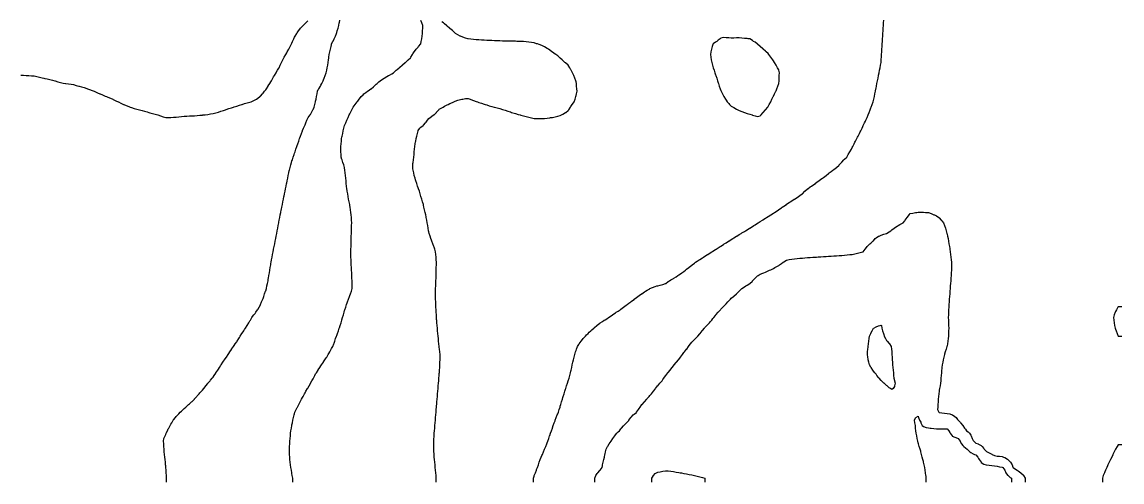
# Model space of a CAD drawing. Header units: inches. Extents: x -13671948.9 to -13671906.2, y 5686257.7 to 5686300.4.
# Drawn here: x -13671923.66 to -13671906.23, y 5686257.73 to 5686265.02 of the extents above; entities that cross this region are included whole.
import ezdxf

# ---------------------------------------------------------------- set-up
doc = ezdxf.new("R2010")
doc.units = ezdxf.units.IN
doc.header["$MEASUREMENT"] = 0

msp = doc.modelspace()

# ---------------------------------------------------------------- linework, layer by layer
for points in [[(-13671921.371, 5686257.725), (-13671921.371, 5686257.746), (-13671921.371, 5686257.788), (-13671921.373, 5686257.829), (-13671921.376, 5686257.871), (-13671921.379, 5686257.913), (-13671921.382, 5686257.954), (-13671921.384, 5686257.983), (-13671921.386, 5686257.996), (-13671921.39, 5686258.038), (-13671921.395, 5686258.08), (-13671921.399, 5686258.121), (-13671921.403, 5686258.163), (-13671921.407, 5686258.205), (-13671921.41, 5686258.246), (-13671921.414, 5686258.288), (-13671921.416, 5686258.33), (-13671921.419, 5686258.371), (-13671921.413, 5686258.413), (-13671921.394, 5686258.455), (-13671921.384, 5686258.477), (-13671921.376, 5686258.497), (-13671921.358, 5686258.538), (-13671921.343, 5686258.566), (-13671921.335, 5686258.58), (-13671921.312, 5686258.622), (-13671921.301, 5686258.641), (-13671921.288, 5686258.663), (-13671921.264, 5686258.705), (-13671921.259, 5686258.711), (-13671921.231, 5686258.747), (-13671921.218, 5686258.762), (-13671921.194, 5686258.788), (-13671921.176, 5686258.808), (-13671921.154, 5686258.83), (-13671921.134, 5686258.849), (-13671921.11, 5686258.872), (-13671921.093, 5686258.888), (-13671921.066, 5686258.913), (-13671921.051, 5686258.927), (-13671921.021, 5686258.955), (-13671921.009, 5686258.966), (-13671920.974, 5686258.997), (-13671920.967, 5686259.002), (-13671920.929, 5686259.039), (-13671920.926, 5686259.042), (-13671920.893, 5686259.08), (-13671920.884, 5686259.09), (-13671920.856, 5686259.122), (-13671920.842, 5686259.137), (-13671920.818, 5686259.164), (-13671920.801, 5686259.183), (-13671920.782, 5686259.205), (-13671920.759, 5686259.233), (-13671920.748, 5686259.247), (-13671920.717, 5686259.286), (-13671920.715, 5686259.289), (-13671920.681, 5686259.33), (-13671920.676, 5686259.337), (-13671920.647, 5686259.372), (-13671920.634, 5686259.387), (-13671920.616, 5686259.414), (-13671920.592, 5686259.45), (-13671920.588, 5686259.456), (-13671920.559, 5686259.497), (-13671920.55, 5686259.511), (-13671920.532, 5686259.539), (-13671920.509, 5686259.575), (-13671920.505, 5686259.581), (-13671920.478, 5686259.622), (-13671920.467, 5686259.639), (-13671920.45, 5686259.664), (-13671920.425, 5686259.701), (-13671920.422, 5686259.706), (-13671920.394, 5686259.747), (-13671920.384, 5686259.763), (-13671920.366, 5686259.789), (-13671920.342, 5686259.826), (-13671920.339, 5686259.831), (-13671920.311, 5686259.872), (-13671920.3, 5686259.888), (-13671920.283, 5686259.914), (-13671920.259, 5686259.949), (-13671920.254, 5686259.956), (-13671920.228, 5686259.998), (-13671920.217, 5686260.017), (-13671920.204, 5686260.039), (-13671920.176, 5686260.081), (-13671920.175, 5686260.082), (-13671920.146, 5686260.123), (-13671920.133, 5686260.141), (-13671920.118, 5686260.164), (-13671920.092, 5686260.204), (-13671920.091, 5686260.206), (-13671920.066, 5686260.248), (-13671920.05, 5686260.277), (-13671920.043, 5686260.289), (-13671920.02, 5686260.331), (-13671920.008, 5686260.346), (-13671919.987, 5686260.373), (-13671919.967, 5686260.398), (-13671919.955, 5686260.415), (-13671919.927, 5686260.456), (-13671919.925, 5686260.459), (-13671919.902, 5686260.498), (-13671919.883, 5686260.535), (-13671919.881, 5686260.54), (-13671919.864, 5686260.581), (-13671919.846, 5686260.623), (-13671919.842, 5686260.635), (-13671919.831, 5686260.665), (-13671919.816, 5686260.706), (-13671919.802, 5686260.748), (-13671919.8, 5686260.754), (-13671919.789, 5686260.79), (-13671919.78, 5686260.832), (-13671919.771, 5686260.873), (-13671919.763, 5686260.915), (-13671919.758, 5686260.943), (-13671919.756, 5686260.957), (-13671919.748, 5686260.998), (-13671919.741, 5686261.04), (-13671919.734, 5686261.082), (-13671919.727, 5686261.123), (-13671919.72, 5686261.165), (-13671919.717, 5686261.186), (-13671919.713, 5686261.207), (-13671919.706, 5686261.248), (-13671919.698, 5686261.29), (-13671919.69, 5686261.332), (-13671919.682, 5686261.374), (-13671919.675, 5686261.411), (-13671919.674, 5686261.415), (-13671919.666, 5686261.457), (-13671919.657, 5686261.499), (-13671919.649, 5686261.54), (-13671919.641, 5686261.582), (-13671919.633, 5686261.623), (-13671919.633, 5686261.624), (-13671919.625, 5686261.665), (-13671919.617, 5686261.707), (-13671919.609, 5686261.749), (-13671919.602, 5686261.791), (-13671919.594, 5686261.832), (-13671919.591, 5686261.845), (-13671919.586, 5686261.874), (-13671919.577, 5686261.916), (-13671919.569, 5686261.957), (-13671919.56, 5686261.999), (-13671919.552, 5686262.041), (-13671919.55, 5686262.052), (-13671919.544, 5686262.082), (-13671919.535, 5686262.124), (-13671919.527, 5686262.166), (-13671919.518, 5686262.208), (-13671919.51, 5686262.249), (-13671919.508, 5686262.257), (-13671919.501, 5686262.291), (-13671919.493, 5686262.333), (-13671919.484, 5686262.374), (-13671919.476, 5686262.416), (-13671919.468, 5686262.458), (-13671919.466, 5686262.464), (-13671919.459, 5686262.499), (-13671919.451, 5686262.541), (-13671919.442, 5686262.583), (-13671919.433, 5686262.624), (-13671919.425, 5686262.662), (-13671919.424, 5686262.666), (-13671919.414, 5686262.708), (-13671919.403, 5686262.75), (-13671919.39, 5686262.791), (-13671919.383, 5686262.814), (-13671919.377, 5686262.833), (-13671919.364, 5686262.875), (-13671919.349, 5686262.916), (-13671919.341, 5686262.939), (-13671919.335, 5686262.958), (-13671919.32, 5686263), (-13671919.305, 5686263.041), (-13671919.3, 5686263.058), (-13671919.291, 5686263.083), (-13671919.277, 5686263.125), (-13671919.262, 5686263.167), (-13671919.258, 5686263.178), (-13671919.247, 5686263.208), (-13671919.233, 5686263.25), (-13671919.218, 5686263.292), (-13671919.216, 5686263.295), (-13671919.2, 5686263.333), (-13671919.179, 5686263.375), (-13671919.174, 5686263.385), (-13671919.162, 5686263.417), (-13671919.149, 5686263.458), (-13671919.133, 5686263.49), (-13671919.126, 5686263.5), (-13671919.095, 5686263.542), (-13671919.091, 5686263.548), (-13671919.072, 5686263.583), (-13671919.053, 5686263.625), (-13671919.049, 5686263.631), (-13671919.033, 5686263.667), (-13671919.02, 5686263.709), (-13671919.01, 5686263.75), (-13671919.008, 5686263.763), (-13671919.001, 5686263.792), (-13671918.994, 5686263.834), (-13671918.986, 5686263.875), (-13671918.979, 5686263.917), (-13671918.966, 5686263.945), (-13671918.957, 5686263.959), (-13671918.933, 5686264), (-13671918.924, 5686264.016), (-13671918.911, 5686264.042), (-13671918.891, 5686264.084), (-13671918.883, 5686264.101), (-13671918.872, 5686264.126), (-13671918.855, 5686264.167), (-13671918.841, 5686264.209), (-13671918.841, 5686264.212), (-13671918.832, 5686264.251), (-13671918.824, 5686264.292), (-13671918.815, 5686264.334), (-13671918.807, 5686264.376), (-13671918.802, 5686264.417), (-13671918.799, 5686264.441), (-13671918.797, 5686264.459), (-13671918.792, 5686264.501), (-13671918.784, 5686264.543), (-13671918.774, 5686264.584), (-13671918.764, 5686264.626), (-13671918.758, 5686264.656), (-13671918.755, 5686264.668), (-13671918.733, 5686264.709), (-13671918.716, 5686264.746), (-13671918.713, 5686264.751), (-13671918.694, 5686264.793), (-13671918.679, 5686264.834), (-13671918.674, 5686264.848), (-13671918.665, 5686264.876), (-13671918.653, 5686264.918), (-13671918.643, 5686264.959), (-13671918.634, 5686265.001), (-13671918.632, 5686265.007), (-13671918.626, 5686265.043)], [(-13671920.801, 5686263.541), (-13671920.794, 5686263.542), (-13671920.759, 5686263.546), (-13671920.717, 5686263.552), (-13671920.676, 5686263.559), (-13671920.634, 5686263.565), (-13671920.592, 5686263.576), (-13671920.567, 5686263.583), (-13671920.55, 5686263.588), (-13671920.509, 5686263.6), (-13671920.467, 5686263.613), (-13671920.435, 5686263.625), (-13671920.425, 5686263.628), (-13671920.384, 5686263.643), (-13671920.342, 5686263.657), (-13671920.312, 5686263.667), (-13671920.3, 5686263.671), (-13671920.259, 5686263.684), (-13671920.217, 5686263.697), (-13671920.178, 5686263.709), (-13671920.175, 5686263.709), (-13671920.133, 5686263.722), (-13671920.092, 5686263.733), (-13671920.05, 5686263.744), (-13671920.032, 5686263.75), (-13671920.008, 5686263.761), (-13671919.967, 5686263.781), (-13671919.944, 5686263.792), (-13671919.925, 5686263.807), (-13671919.891, 5686263.834), (-13671919.883, 5686263.84), (-13671919.852, 5686263.875), (-13671919.842, 5686263.887), (-13671919.816, 5686263.917), (-13671919.8, 5686263.941), (-13671919.788, 5686263.959), (-13671919.759, 5686264), (-13671919.758, 5686264.002), (-13671919.733, 5686264.042), (-13671919.717, 5686264.07), (-13671919.709, 5686264.084), (-13671919.686, 5686264.126), (-13671919.675, 5686264.145), (-13671919.662, 5686264.167), (-13671919.635, 5686264.209), (-13671919.633, 5686264.213), (-13671919.611, 5686264.251), (-13671919.591, 5686264.285), (-13671919.588, 5686264.292), (-13671919.569, 5686264.334), (-13671919.55, 5686264.376), (-13671919.55, 5686264.376), (-13671919.53, 5686264.417), (-13671919.508, 5686264.459), (-13671919.508, 5686264.459), (-13671919.482, 5686264.501), (-13671919.466, 5686264.527), (-13671919.457, 5686264.543), (-13671919.433, 5686264.584), (-13671919.425, 5686264.597), (-13671919.41, 5686264.626), (-13671919.388, 5686264.668), (-13671919.383, 5686264.683), (-13671919.373, 5686264.709), (-13671919.355, 5686264.751), (-13671919.341, 5686264.778), (-13671919.333, 5686264.793), (-13671919.307, 5686264.834), (-13671919.3, 5686264.845), (-13671919.279, 5686264.876), (-13671919.258, 5686264.904), (-13671919.247, 5686264.918), (-13671919.216, 5686264.951), (-13671919.207, 5686264.959), (-13671919.174, 5686264.992), (-13671919.165, 5686265.001), (-13671919.133, 5686265.032)], [(-13671919.372, 5686257.725), (-13671919.372, 5686257.746), (-13671919.372, 5686257.788), (-13671919.378, 5686257.829), (-13671919.383, 5686257.86), (-13671919.385, 5686257.871), (-13671919.392, 5686257.913), (-13671919.399, 5686257.954), (-13671919.404, 5686257.996), (-13671919.41, 5686258.038), (-13671919.415, 5686258.08), (-13671919.418, 5686258.121), (-13671919.42, 5686258.163), (-13671919.422, 5686258.205), (-13671919.424, 5686258.246), (-13671919.421, 5686258.288), (-13671919.418, 5686258.33), (-13671919.415, 5686258.371), (-13671919.412, 5686258.413), (-13671919.408, 5686258.455), (-13671919.404, 5686258.497), (-13671919.4, 5686258.538), (-13671919.393, 5686258.58), (-13671919.385, 5686258.622), (-13671919.383, 5686258.632), (-13671919.377, 5686258.663), (-13671919.368, 5686258.705), (-13671919.357, 5686258.747), (-13671919.346, 5686258.788), (-13671919.341, 5686258.808), (-13671919.336, 5686258.83), (-13671919.318, 5686258.872), (-13671919.3, 5686258.906), (-13671919.296, 5686258.913), (-13671919.274, 5686258.955), (-13671919.258, 5686258.986), (-13671919.252, 5686258.997), (-13671919.23, 5686259.039), (-13671919.216, 5686259.065), (-13671919.208, 5686259.08), (-13671919.185, 5686259.122), (-13671919.174, 5686259.141), (-13671919.162, 5686259.164), (-13671919.137, 5686259.205), (-13671919.133, 5686259.213), (-13671919.113, 5686259.247), (-13671919.091, 5686259.284), (-13671919.089, 5686259.289), (-13671919.066, 5686259.33), (-13671919.049, 5686259.362), (-13671919.044, 5686259.372), (-13671919.021, 5686259.414), (-13671919.008, 5686259.438), (-13671918.996, 5686259.456), (-13671918.97, 5686259.497), (-13671918.966, 5686259.503), (-13671918.941, 5686259.539), (-13671918.924, 5686259.564), (-13671918.913, 5686259.581), (-13671918.886, 5686259.622), (-13671918.883, 5686259.628), (-13671918.86, 5686259.664), (-13671918.841, 5686259.694), (-13671918.833, 5686259.706), (-13671918.807, 5686259.747), (-13671918.799, 5686259.762), (-13671918.785, 5686259.789), (-13671918.762, 5686259.831), (-13671918.758, 5686259.839), (-13671918.738, 5686259.872), (-13671918.72, 5686259.914), (-13671918.716, 5686259.927), (-13671918.706, 5686259.956), (-13671918.691, 5686259.998), (-13671918.677, 5686260.039), (-13671918.674, 5686260.048), (-13671918.663, 5686260.081), (-13671918.648, 5686260.123), (-13671918.635, 5686260.164), (-13671918.632, 5686260.171), (-13671918.621, 5686260.206), (-13671918.606, 5686260.248), (-13671918.593, 5686260.289), (-13671918.591, 5686260.297), (-13671918.58, 5686260.331), (-13671918.568, 5686260.373), (-13671918.557, 5686260.415), (-13671918.549, 5686260.444), (-13671918.545, 5686260.456), (-13671918.532, 5686260.498), (-13671918.517, 5686260.54), (-13671918.507, 5686260.565), (-13671918.501, 5686260.581), (-13671918.486, 5686260.623), (-13671918.471, 5686260.665), (-13671918.466, 5686260.679), (-13671918.456, 5686260.706), (-13671918.441, 5686260.748), (-13671918.428, 5686260.79), (-13671918.429, 5686260.832), (-13671918.429, 5686260.873), (-13671918.43, 5686260.915), (-13671918.432, 5686260.957), (-13671918.434, 5686260.998), (-13671918.437, 5686261.04), (-13671918.439, 5686261.082), (-13671918.441, 5686261.123), (-13671918.444, 5686261.165), (-13671918.446, 5686261.207), (-13671918.447, 5686261.248), (-13671918.448, 5686261.29), (-13671918.448, 5686261.332), (-13671918.448, 5686261.374), (-13671918.448, 5686261.415), (-13671918.447, 5686261.457), (-13671918.446, 5686261.499), (-13671918.445, 5686261.54), (-13671918.444, 5686261.582), (-13671918.443, 5686261.624), (-13671918.441, 5686261.665), (-13671918.44, 5686261.707), (-13671918.439, 5686261.749), (-13671918.438, 5686261.791), (-13671918.437, 5686261.832), (-13671918.439, 5686261.874), (-13671918.442, 5686261.916), (-13671918.444, 5686261.957), (-13671918.449, 5686261.999), (-13671918.455, 5686262.041), (-13671918.462, 5686262.082), (-13671918.466, 5686262.11), (-13671918.468, 5686262.124), (-13671918.476, 5686262.166), (-13671918.485, 5686262.208), (-13671918.492, 5686262.249), (-13671918.499, 5686262.291), (-13671918.506, 5686262.333), (-13671918.507, 5686262.345), (-13671918.512, 5686262.374), (-13671918.517, 5686262.416), (-13671918.522, 5686262.458), (-13671918.526, 5686262.499), (-13671918.53, 5686262.541), (-13671918.535, 5686262.583), (-13671918.54, 5686262.624), (-13671918.545, 5686262.666), (-13671918.549, 5686262.705), (-13671918.55, 5686262.708), (-13671918.562, 5686262.75), (-13671918.576, 5686262.791), (-13671918.59, 5686262.833), (-13671918.591, 5686262.836), (-13671918.602, 5686262.875), (-13671918.604, 5686262.916), (-13671918.607, 5686262.958), (-13671918.609, 5686263), (-13671918.608, 5686263.041), (-13671918.604, 5686263.083), (-13671918.6, 5686263.125), (-13671918.596, 5686263.167), (-13671918.591, 5686263.191), (-13671918.587, 5686263.208), (-13671918.578, 5686263.25), (-13671918.571, 5686263.292), (-13671918.562, 5686263.333), (-13671918.549, 5686263.375), (-13671918.549, 5686263.376), (-13671918.531, 5686263.417), (-13671918.513, 5686263.458), (-13671918.507, 5686263.472), (-13671918.495, 5686263.5), (-13671918.475, 5686263.542), (-13671918.466, 5686263.562), (-13671918.456, 5686263.583), (-13671918.436, 5686263.625), (-13671918.424, 5686263.647), (-13671918.411, 5686263.667), (-13671918.383, 5686263.709), (-13671918.382, 5686263.71), (-13671918.35, 5686263.75), (-13671918.341, 5686263.763), (-13671918.318, 5686263.792), (-13671918.299, 5686263.817), (-13671918.284, 5686263.834), (-13671918.257, 5686263.863), (-13671918.243, 5686263.875), (-13671918.215, 5686263.897), (-13671918.184, 5686263.917), (-13671918.174, 5686263.925), (-13671918.132, 5686263.957), (-13671918.129, 5686263.959), (-13671918.09, 5686263.987), (-13671918.078, 5686264), (-13671918.049, 5686264.03), (-13671918.035, 5686264.042), (-13671918.007, 5686264.067), (-13671917.985, 5686264.084), (-13671917.965, 5686264.099), (-13671917.924, 5686264.126), (-13671917.924, 5686264.126), (-13671917.882, 5686264.151), (-13671917.852, 5686264.167), (-13671917.84, 5686264.173), (-13671917.798, 5686264.194), (-13671917.775, 5686264.209), (-13671917.757, 5686264.226), (-13671917.73, 5686264.251), (-13671917.715, 5686264.265), (-13671917.685, 5686264.292), (-13671917.673, 5686264.302), (-13671917.635, 5686264.334), (-13671917.632, 5686264.337), (-13671917.59, 5686264.372), (-13671917.585, 5686264.376), (-13671917.548, 5686264.412), (-13671917.543, 5686264.417), (-13671917.507, 5686264.449), (-13671917.5, 5686264.459), (-13671917.471, 5686264.501), (-13671917.465, 5686264.51), (-13671917.444, 5686264.543), (-13671917.423, 5686264.572), (-13671917.414, 5686264.584), (-13671917.382, 5686264.619), (-13671917.376, 5686264.626), (-13671917.341, 5686264.668), (-13671917.34, 5686264.671), (-13671917.333, 5686264.709), (-13671917.326, 5686264.751), (-13671917.319, 5686264.793), (-13671917.314, 5686264.834), (-13671917.312, 5686264.876), (-13671917.31, 5686264.918), (-13671917.308, 5686264.959), (-13671917.323, 5686265.001), (-13671917.34, 5686265.04)], [(-13671917.097, 5686257.725), (-13671917.097, 5686257.746), (-13671917.097, 5686257.788), (-13671917.1, 5686257.829), (-13671917.104, 5686257.871), (-13671917.108, 5686257.913), (-13671917.112, 5686257.954), (-13671917.116, 5686257.996), (-13671917.12, 5686258.038), (-13671917.125, 5686258.08), (-13671917.128, 5686258.121), (-13671917.13, 5686258.163), (-13671917.131, 5686258.178), (-13671917.133, 5686258.205), (-13671917.136, 5686258.246), (-13671917.135, 5686258.288), (-13671917.135, 5686258.33), (-13671917.135, 5686258.371), (-13671917.133, 5686258.413), (-13671917.131, 5686258.436), (-13671917.13, 5686258.455), (-13671917.127, 5686258.497), (-13671917.124, 5686258.538), (-13671917.12, 5686258.58), (-13671917.117, 5686258.622), (-13671917.113, 5686258.663), (-13671917.109, 5686258.705), (-13671917.106, 5686258.747), (-13671917.103, 5686258.788), (-13671917.099, 5686258.83), (-13671917.096, 5686258.872), (-13671917.092, 5686258.913), (-13671917.09, 5686258.945), (-13671917.089, 5686258.955), (-13671917.085, 5686258.997), (-13671917.082, 5686259.039), (-13671917.078, 5686259.08), (-13671917.075, 5686259.122), (-13671917.071, 5686259.164), (-13671917.068, 5686259.205), (-13671917.065, 5686259.247), (-13671917.061, 5686259.289), (-13671917.058, 5686259.33), (-13671917.054, 5686259.372), (-13671917.051, 5686259.414), (-13671917.048, 5686259.448), (-13671917.047, 5686259.456), (-13671917.044, 5686259.497), (-13671917.041, 5686259.539), (-13671917.038, 5686259.581), (-13671917.037, 5686259.622), (-13671917.036, 5686259.664), (-13671917.035, 5686259.706), (-13671917.035, 5686259.747), (-13671917.04, 5686259.789), (-13671917.045, 5686259.831), (-13671917.048, 5686259.86), (-13671917.049, 5686259.872), (-13671917.054, 5686259.914), (-13671917.059, 5686259.956), (-13671917.063, 5686259.998), (-13671917.067, 5686260.039), (-13671917.071, 5686260.081), (-13671917.075, 5686260.123), (-13671917.079, 5686260.164), (-13671917.082, 5686260.206), (-13671917.086, 5686260.248), (-13671917.089, 5686260.289), (-13671917.09, 5686260.298), (-13671917.092, 5686260.331), (-13671917.095, 5686260.373), (-13671917.098, 5686260.415), (-13671917.1, 5686260.456), (-13671917.102, 5686260.498), (-13671917.104, 5686260.54), (-13671917.105, 5686260.581), (-13671917.106, 5686260.623), (-13671917.106, 5686260.665), (-13671917.106, 5686260.706), (-13671917.106, 5686260.748), (-13671917.106, 5686260.79), (-13671917.105, 5686260.832), (-13671917.103, 5686260.873), (-13671917.102, 5686260.915), (-13671917.1, 5686260.957), (-13671917.099, 5686260.998), (-13671917.097, 5686261.04), (-13671917.096, 5686261.082), (-13671917.096, 5686261.123), (-13671917.095, 5686261.165), (-13671917.095, 5686261.207), (-13671917.096, 5686261.248), (-13671917.1, 5686261.29), (-13671917.105, 5686261.332), (-13671917.109, 5686261.374), (-13671917.121, 5686261.415), (-13671917.131, 5686261.448), (-13671917.134, 5686261.457), (-13671917.149, 5686261.499), (-13671917.165, 5686261.54), (-13671917.173, 5686261.56), (-13671917.18, 5686261.582), (-13671917.193, 5686261.624), (-13671917.207, 5686261.665), (-13671917.215, 5686261.692), (-13671917.218, 5686261.707), (-13671917.225, 5686261.749), (-13671917.232, 5686261.791), (-13671917.239, 5686261.832), (-13671917.247, 5686261.874), (-13671917.254, 5686261.916), (-13671917.256, 5686261.926), (-13671917.263, 5686261.957), (-13671917.271, 5686261.999), (-13671917.281, 5686262.041), (-13671917.291, 5686262.082), (-13671917.298, 5686262.112), (-13671917.301, 5686262.124), (-13671917.313, 5686262.166), (-13671917.325, 5686262.208), (-13671917.339, 5686262.249), (-13671917.34, 5686262.251), (-13671917.351, 5686262.291), (-13671917.363, 5686262.333), (-13671917.377, 5686262.374), (-13671917.382, 5686262.386), (-13671917.393, 5686262.416), (-13671917.406, 5686262.458), (-13671917.419, 5686262.499), (-13671917.423, 5686262.513), (-13671917.433, 5686262.541), (-13671917.446, 5686262.583), (-13671917.454, 5686262.624), (-13671917.461, 5686262.666), (-13671917.465, 5686262.689), (-13671917.467, 5686262.708), (-13671917.467, 5686262.75), (-13671917.465, 5686262.772), (-13671917.462, 5686262.791), (-13671917.458, 5686262.833), (-13671917.453, 5686262.875), (-13671917.449, 5686262.916), (-13671917.444, 5686262.958), (-13671917.439, 5686263), (-13671917.434, 5686263.041), (-13671917.428, 5686263.083), (-13671917.423, 5686263.115), (-13671917.422, 5686263.125), (-13671917.415, 5686263.167), (-13671917.406, 5686263.208), (-13671917.395, 5686263.25), (-13671917.383, 5686263.292), (-13671917.382, 5686263.294), (-13671917.358, 5686263.333), (-13671917.34, 5686263.348), (-13671917.305, 5686263.375), (-13671917.298, 5686263.381), (-13671917.265, 5686263.417), (-13671917.256, 5686263.428), (-13671917.236, 5686263.458), (-13671917.215, 5686263.484), (-13671917.195, 5686263.5), (-13671917.173, 5686263.518), (-13671917.138, 5686263.542), (-13671917.131, 5686263.547), (-13671917.091, 5686263.583), (-13671917.09, 5686263.585), (-13671917.054, 5686263.625), (-13671917.048, 5686263.633), (-13671917.006, 5686263.657), (-13671916.988, 5686263.667), (-13671916.965, 5686263.68), (-13671916.923, 5686263.703), (-13671916.91, 5686263.709), (-13671916.881, 5686263.722), (-13671916.839, 5686263.741), (-13671916.819, 5686263.75), (-13671916.798, 5686263.759), (-13671916.756, 5686263.777), (-13671916.714, 5686263.786), (-13671916.689, 5686263.792), (-13671916.673, 5686263.795), (-13671916.631, 5686263.802), (-13671916.589, 5686263.802), (-13671916.558, 5686263.792), (-13671916.548, 5686263.788), (-13671916.506, 5686263.772), (-13671916.464, 5686263.757), (-13671916.445, 5686263.75), (-13671916.422, 5686263.742), (-13671916.381, 5686263.727), (-13671916.339, 5686263.714), (-13671916.322, 5686263.709), (-13671916.297, 5686263.701), (-13671916.256, 5686263.689), (-13671916.214, 5686263.677), (-13671916.178, 5686263.667), (-13671916.172, 5686263.665), (-13671916.131, 5686263.654), (-13671916.089, 5686263.643), (-13671916.047, 5686263.631), (-13671916.024, 5686263.625), (-13671916.006, 5686263.62), (-13671915.964, 5686263.604), (-13671915.922, 5686263.59), (-13671915.902, 5686263.583), (-13671915.88, 5686263.577), (-13671915.839, 5686263.564), (-13671915.797, 5686263.551), (-13671915.765, 5686263.542), (-13671915.755, 5686263.539), (-13671915.714, 5686263.528), (-13671915.672, 5686263.516), (-13671915.63, 5686263.506), (-13671915.607, 5686263.5), (-13671915.589, 5686263.495), (-13671915.547, 5686263.488), (-13671915.505, 5686263.487), (-13671915.463, 5686263.487), (-13671915.422, 5686263.486), (-13671915.38, 5686263.489), (-13671915.338, 5686263.494), (-13671915.297, 5686263.499), (-13671915.288, 5686263.5), (-13671915.255, 5686263.504), (-13671915.213, 5686263.513), (-13671915.172, 5686263.523), (-13671915.13, 5686263.535), (-13671915.113, 5686263.542), (-13671915.088, 5686263.553), (-13671915.047, 5686263.579), (-13671915.041, 5686263.583), (-13671915.005, 5686263.614), (-13671914.993, 5686263.625), (-13671914.969, 5686263.667), (-13671914.963, 5686263.679), (-13671914.941, 5686263.709), (-13671914.921, 5686263.736), (-13671914.912, 5686263.75), (-13671914.893, 5686263.792), (-13671914.884, 5686263.834), (-13671914.88, 5686263.853), (-13671914.875, 5686263.875), (-13671914.864, 5686263.917), (-13671914.867, 5686263.959), (-13671914.871, 5686264), (-13671914.875, 5686264.042), (-13671914.88, 5686264.065), (-13671914.883, 5686264.084), (-13671914.899, 5686264.126), (-13671914.916, 5686264.167), (-13671914.921, 5686264.179), (-13671914.935, 5686264.209), (-13671914.958, 5686264.251), (-13671914.963, 5686264.259), (-13671914.978, 5686264.292), (-13671915.005, 5686264.332), (-13671915.007, 5686264.334), (-13671915.047, 5686264.37), (-13671915.056, 5686264.376), (-13671915.088, 5686264.406), (-13671915.1, 5686264.417), (-13671915.13, 5686264.443), (-13671915.147, 5686264.459), (-13671915.172, 5686264.479), (-13671915.203, 5686264.501), (-13671915.213, 5686264.508), (-13671915.255, 5686264.537), (-13671915.263, 5686264.543), (-13671915.297, 5686264.569), (-13671915.319, 5686264.584), (-13671915.338, 5686264.597), (-13671915.38, 5686264.62), (-13671915.391, 5686264.626), (-13671915.422, 5686264.641), (-13671915.463, 5686264.658), (-13671915.493, 5686264.668), (-13671915.505, 5686264.672), (-13671915.547, 5686264.686), (-13671915.589, 5686264.693), (-13671915.63, 5686264.697), (-13671915.672, 5686264.701), (-13671915.714, 5686264.705), (-13671915.755, 5686264.707), (-13671915.797, 5686264.708), (-13671915.818, 5686264.709), (-13671915.839, 5686264.71), (-13671915.88, 5686264.711), (-13671915.922, 5686264.712), (-13671915.964, 5686264.712), (-13671916.006, 5686264.713), (-13671916.047, 5686264.714), (-13671916.089, 5686264.716), (-13671916.131, 5686264.717), (-13671916.172, 5686264.719), (-13671916.214, 5686264.721), (-13671916.256, 5686264.723), (-13671916.297, 5686264.725), (-13671916.339, 5686264.727), (-13671916.381, 5686264.73), (-13671916.422, 5686264.732), (-13671916.464, 5686264.735), (-13671916.506, 5686264.74), (-13671916.548, 5686264.744), (-13671916.589, 5686264.749), (-13671916.596, 5686264.751), (-13671916.631, 5686264.762), (-13671916.673, 5686264.778), (-13671916.714, 5686264.792), (-13671916.716, 5686264.793), (-13671916.756, 5686264.81), (-13671916.791, 5686264.834), (-13671916.798, 5686264.841), (-13671916.836, 5686264.876), (-13671916.839, 5686264.879), (-13671916.881, 5686264.912), (-13671916.887, 5686264.918), (-13671916.923, 5686264.948), (-13671916.935, 5686264.959), (-13671916.965, 5686264.986), (-13671916.984, 5686265.001), (-13671917.006, 5686265.018)], [(-13671915.555, 5686257.725), (-13671915.555, 5686257.746), (-13671915.555, 5686257.788), (-13671915.547, 5686257.818), (-13671915.543, 5686257.829), (-13671915.526, 5686257.871), (-13671915.51, 5686257.913), (-13671915.505, 5686257.924), (-13671915.494, 5686257.954), (-13671915.478, 5686257.996), (-13671915.463, 5686258.037), (-13671915.463, 5686258.038), (-13671915.447, 5686258.08), (-13671915.431, 5686258.121), (-13671915.422, 5686258.144), (-13671915.414, 5686258.163), (-13671915.397, 5686258.205), (-13671915.38, 5686258.244), (-13671915.379, 5686258.246), (-13671915.362, 5686258.288), (-13671915.345, 5686258.33), (-13671915.338, 5686258.346), (-13671915.328, 5686258.371), (-13671915.313, 5686258.413), (-13671915.299, 5686258.455), (-13671915.297, 5686258.463), (-13671915.285, 5686258.497), (-13671915.271, 5686258.538), (-13671915.256, 5686258.58), (-13671915.255, 5686258.582), (-13671915.241, 5686258.622), (-13671915.226, 5686258.663), (-13671915.213, 5686258.697), (-13671915.21, 5686258.705), (-13671915.195, 5686258.747), (-13671915.178, 5686258.788), (-13671915.172, 5686258.805), (-13671915.161, 5686258.83), (-13671915.147, 5686258.872), (-13671915.134, 5686258.913), (-13671915.13, 5686258.927), (-13671915.122, 5686258.955), (-13671915.109, 5686258.997), (-13671915.096, 5686259.039), (-13671915.088, 5686259.065), (-13671915.083, 5686259.08), (-13671915.07, 5686259.122), (-13671915.057, 5686259.164), (-13671915.047, 5686259.196), (-13671915.044, 5686259.205), (-13671915.03, 5686259.247), (-13671915.016, 5686259.289), (-13671915.005, 5686259.328), (-13671915.004, 5686259.33), (-13671914.992, 5686259.372), (-13671914.981, 5686259.414), (-13671914.969, 5686259.456), (-13671914.963, 5686259.482), (-13671914.96, 5686259.497), (-13671914.95, 5686259.539), (-13671914.94, 5686259.581), (-13671914.93, 5686259.622), (-13671914.921, 5686259.659), (-13671914.92, 5686259.664), (-13671914.91, 5686259.706), (-13671914.899, 5686259.747), (-13671914.887, 5686259.789), (-13671914.88, 5686259.81), (-13671914.872, 5686259.831), (-13671914.856, 5686259.872), (-13671914.838, 5686259.906), (-13671914.833, 5686259.914), (-13671914.802, 5686259.956), (-13671914.796, 5686259.963), (-13671914.766, 5686259.998), (-13671914.755, 5686260.011), (-13671914.729, 5686260.039), (-13671914.713, 5686260.056), (-13671914.69, 5686260.081), (-13671914.671, 5686260.101), (-13671914.647, 5686260.123), (-13671914.63, 5686260.138), (-13671914.599, 5686260.164), (-13671914.588, 5686260.174), (-13671914.55, 5686260.206), (-13671914.546, 5686260.209), (-13671914.504, 5686260.243), (-13671914.498, 5686260.248), (-13671914.463, 5686260.271), (-13671914.433, 5686260.289), (-13671914.421, 5686260.297), (-13671914.379, 5686260.323), (-13671914.367, 5686260.331), (-13671914.338, 5686260.35), (-13671914.305, 5686260.373), (-13671914.296, 5686260.379), (-13671914.254, 5686260.407), (-13671914.243, 5686260.415), (-13671914.213, 5686260.435), (-13671914.184, 5686260.456), (-13671914.171, 5686260.466), (-13671914.129, 5686260.497), (-13671914.128, 5686260.498), (-13671914.087, 5686260.528), (-13671914.072, 5686260.54), (-13671914.046, 5686260.558), (-13671914.015, 5686260.581), (-13671914.004, 5686260.589), (-13671913.962, 5686260.62), (-13671913.958, 5686260.623), (-13671913.921, 5686260.651), (-13671913.901, 5686260.665), (-13671913.879, 5686260.681), (-13671913.843, 5686260.706), (-13671913.837, 5686260.71), (-13671913.796, 5686260.739), (-13671913.782, 5686260.748), (-13671913.754, 5686260.766), (-13671913.712, 5686260.788), (-13671913.71, 5686260.79), (-13671913.671, 5686260.807), (-13671913.629, 5686260.824), (-13671913.601, 5686260.832), (-13671913.587, 5686260.836), (-13671913.545, 5686260.846), (-13671913.504, 5686260.856), (-13671913.462, 5686260.87), (-13671913.458, 5686260.873), (-13671913.42, 5686260.901), (-13671913.4, 5686260.915), (-13671913.379, 5686260.928), (-13671913.337, 5686260.951), (-13671913.329, 5686260.957), (-13671913.295, 5686260.978), (-13671913.266, 5686260.998), (-13671913.254, 5686261.007), (-13671913.212, 5686261.034), (-13671913.203, 5686261.04), (-13671913.17, 5686261.06), (-13671913.147, 5686261.082), (-13671913.128, 5686261.097), (-13671913.095, 5686261.123), (-13671913.087, 5686261.13), (-13671913.045, 5686261.162), (-13671913.041, 5686261.165), (-13671913.003, 5686261.193), (-13671912.985, 5686261.207), (-13671912.962, 5686261.224), (-13671912.927, 5686261.248), (-13671912.92, 5686261.253), (-13671912.878, 5686261.279), (-13671912.86, 5686261.29), (-13671912.837, 5686261.305), (-13671912.795, 5686261.331), (-13671912.793, 5686261.332), (-13671912.753, 5686261.357), (-13671912.728, 5686261.374), (-13671912.712, 5686261.384), (-13671912.67, 5686261.41), (-13671912.661, 5686261.415), (-13671912.628, 5686261.436), (-13671912.597, 5686261.457), (-13671912.586, 5686261.464), (-13671912.545, 5686261.49), (-13671912.531, 5686261.499), (-13671912.503, 5686261.516), (-13671912.464, 5686261.54), (-13671912.461, 5686261.542), (-13671912.42, 5686261.568), (-13671912.397, 5686261.582), (-13671912.378, 5686261.594), (-13671912.336, 5686261.62), (-13671912.33, 5686261.624), (-13671912.295, 5686261.646), (-13671912.264, 5686261.665), (-13671912.253, 5686261.672), (-13671912.211, 5686261.698), (-13671912.197, 5686261.707), (-13671912.169, 5686261.724), (-13671912.13, 5686261.749), (-13671912.128, 5686261.75), (-13671912.086, 5686261.776), (-13671912.062, 5686261.791), (-13671912.044, 5686261.801), (-13671912.003, 5686261.827), (-13671911.993, 5686261.832), (-13671911.961, 5686261.853), (-13671911.928, 5686261.874), (-13671911.919, 5686261.88), (-13671911.878, 5686261.906), (-13671911.863, 5686261.916), (-13671911.836, 5686261.933), (-13671911.796, 5686261.957), (-13671911.794, 5686261.959), (-13671911.752, 5686261.986), (-13671911.733, 5686261.999), (-13671911.711, 5686262.015), (-13671911.674, 5686262.041), (-13671911.669, 5686262.044), (-13671911.627, 5686262.072), (-13671911.612, 5686262.082), (-13671911.586, 5686262.099), (-13671911.547, 5686262.124), (-13671911.544, 5686262.126), (-13671911.502, 5686262.155), (-13671911.487, 5686262.166), (-13671911.461, 5686262.183), (-13671911.423, 5686262.208), (-13671911.419, 5686262.21), (-13671911.377, 5686262.236), (-13671911.357, 5686262.249), (-13671911.336, 5686262.264), (-13671911.298, 5686262.291), (-13671911.294, 5686262.295), (-13671911.254, 5686262.333), (-13671911.252, 5686262.334), (-13671911.21, 5686262.37), (-13671911.205, 5686262.374), (-13671911.169, 5686262.402), (-13671911.148, 5686262.416), (-13671911.127, 5686262.431), (-13671911.087, 5686262.458), (-13671911.085, 5686262.459), (-13671911.044, 5686262.493), (-13671911.035, 5686262.499), (-13671911.002, 5686262.524), (-13671910.977, 5686262.541), (-13671910.96, 5686262.553), (-13671910.919, 5686262.581), (-13671910.916, 5686262.583), (-13671910.877, 5686262.617), (-13671910.867, 5686262.624), (-13671910.835, 5686262.649), (-13671910.812, 5686262.666), (-13671910.793, 5686262.679), (-13671910.752, 5686262.708), (-13671910.752, 5686262.709), (-13671910.71, 5686262.747), (-13671910.708, 5686262.75), (-13671910.673, 5686262.791), (-13671910.668, 5686262.796), (-13671910.634, 5686262.833), (-13671910.627, 5686262.84), (-13671910.591, 5686262.875), (-13671910.585, 5686262.885), (-13671910.567, 5686262.916), (-13671910.543, 5686262.957), (-13671910.543, 5686262.958), (-13671910.517, 5686263), (-13671910.502, 5686263.027), (-13671910.494, 5686263.041), (-13671910.474, 5686263.083), (-13671910.46, 5686263.111), (-13671910.453, 5686263.125), (-13671910.431, 5686263.167), (-13671910.418, 5686263.192), (-13671910.41, 5686263.208), (-13671910.389, 5686263.25), (-13671910.377, 5686263.276), (-13671910.369, 5686263.292), (-13671910.348, 5686263.333), (-13671910.335, 5686263.361), (-13671910.328, 5686263.375), (-13671910.308, 5686263.417), (-13671910.293, 5686263.446), (-13671910.287, 5686263.458), (-13671910.269, 5686263.5), (-13671910.253, 5686263.542), (-13671910.251, 5686263.546), (-13671910.236, 5686263.583), (-13671910.219, 5686263.625), (-13671910.21, 5686263.653), (-13671910.205, 5686263.667), (-13671910.19, 5686263.709), (-13671910.174, 5686263.75), (-13671910.168, 5686263.77), (-13671910.161, 5686263.792), (-13671910.153, 5686263.834), (-13671910.145, 5686263.875), (-13671910.137, 5686263.917), (-13671910.128, 5686263.959), (-13671910.126, 5686263.967), (-13671910.119, 5686264), (-13671910.111, 5686264.042), (-13671910.102, 5686264.084), (-13671910.094, 5686264.126), (-13671910.086, 5686264.167), (-13671910.085, 5686264.173), (-13671910.078, 5686264.209), (-13671910.07, 5686264.251), (-13671910.062, 5686264.292), (-13671910.054, 5686264.334), (-13671910.047, 5686264.376), (-13671910.044, 5686264.417), (-13671910.043, 5686264.427), (-13671910.04, 5686264.459), (-13671910.037, 5686264.501), (-13671910.034, 5686264.543), (-13671910.032, 5686264.584), (-13671910.03, 5686264.626), (-13671910.027, 5686264.668), (-13671910.025, 5686264.709), (-13671910.022, 5686264.751), (-13671910.02, 5686264.793), (-13671910.017, 5686264.834), (-13671910.015, 5686264.876), (-13671910.013, 5686264.918), (-13671910.01, 5686264.959), (-13671910.007, 5686265.001), (-13671910.004, 5686265.043)], [(-13671911.961, 5686263.527), (-13671911.949, 5686263.542), (-13671911.919, 5686263.576), (-13671911.913, 5686263.583), (-13671911.878, 5686263.623), (-13671911.876, 5686263.625), (-13671911.842, 5686263.667), (-13671911.836, 5686263.675), (-13671911.818, 5686263.709), (-13671911.795, 5686263.75), (-13671911.794, 5686263.752), (-13671911.775, 5686263.792), (-13671911.756, 5686263.834), (-13671911.752, 5686263.841), (-13671911.736, 5686263.875), (-13671911.715, 5686263.917), (-13671911.711, 5686263.927), (-13671911.699, 5686263.959), (-13671911.685, 5686264), (-13671911.669, 5686264.042), (-13671911.669, 5686264.043), (-13671911.662, 5686264.084), (-13671911.66, 5686264.126), (-13671911.659, 5686264.167), (-13671911.657, 5686264.209), (-13671911.667, 5686264.251), (-13671911.669, 5686264.258), (-13671911.688, 5686264.292), (-13671911.711, 5686264.334), (-13671911.711, 5686264.334), (-13671911.736, 5686264.376), (-13671911.752, 5686264.4), (-13671911.764, 5686264.417), (-13671911.793, 5686264.459), (-13671911.794, 5686264.461), (-13671911.825, 5686264.501), (-13671911.836, 5686264.514), (-13671911.868, 5686264.543), (-13671911.878, 5686264.551), (-13671911.915, 5686264.584), (-13671911.919, 5686264.588), (-13671911.96, 5686264.626), (-13671911.961, 5686264.627), (-13671912.003, 5686264.663), (-13671912.008, 5686264.668), (-13671912.044, 5686264.694), (-13671912.066, 5686264.709), (-13671912.086, 5686264.723), (-13671912.128, 5686264.748), (-13671912.153, 5686264.751), (-13671912.169, 5686264.753), (-13671912.211, 5686264.757), (-13671912.253, 5686264.761), (-13671912.295, 5686264.763), (-13671912.336, 5686264.763), (-13671912.378, 5686264.762), (-13671912.42, 5686264.762), (-13671912.461, 5686264.764), (-13671912.503, 5686264.766), (-13671912.545, 5686264.768), (-13671912.586, 5686264.758), (-13671912.595, 5686264.751), (-13671912.628, 5686264.726), (-13671912.65, 5686264.709), (-13671912.67, 5686264.694), (-13671912.707, 5686264.668), (-13671912.712, 5686264.657), (-13671912.721, 5686264.626), (-13671912.734, 5686264.584), (-13671912.747, 5686264.543), (-13671912.752, 5686264.501), (-13671912.745, 5686264.459), (-13671912.737, 5686264.417), (-13671912.729, 5686264.376), (-13671912.717, 5686264.334), (-13671912.712, 5686264.313), (-13671912.705, 5686264.292), (-13671912.693, 5686264.251), (-13671912.68, 5686264.209), (-13671912.67, 5686264.181), (-13671912.665, 5686264.167), (-13671912.651, 5686264.126), (-13671912.638, 5686264.084), (-13671912.628, 5686264.054), (-13671912.624, 5686264.042), (-13671912.61, 5686264), (-13671912.596, 5686263.959), (-13671912.586, 5686263.928), (-13671912.582, 5686263.917), (-13671912.56, 5686263.875), (-13671912.545, 5686263.846), (-13671912.538, 5686263.834), (-13671912.513, 5686263.792), (-13671912.503, 5686263.777), (-13671912.484, 5686263.75), (-13671912.461, 5686263.723), (-13671912.447, 5686263.709), (-13671912.42, 5686263.683), (-13671912.393, 5686263.667), (-13671912.378, 5686263.659), (-13671912.336, 5686263.636), (-13671912.314, 5686263.625), (-13671912.295, 5686263.615), (-13671912.253, 5686263.597), (-13671912.213, 5686263.583), (-13671912.211, 5686263.583), (-13671912.169, 5686263.568), (-13671912.128, 5686263.553), (-13671912.088, 5686263.542), (-13671912.086, 5686263.541), (-13671912.044, 5686263.529), (-13671912.003, 5686263.517), (-13671911.961, 5686263.527)], [(-13671923.678, 5686264.173), (-13671923.636, 5686264.172), (-13671923.594, 5686264.169), (-13671923.561, 5686264.167), (-13671923.553, 5686264.167), (-13671923.511, 5686264.164), (-13671923.469, 5686264.161), (-13671923.428, 5686264.151), (-13671923.386, 5686264.141), (-13671923.344, 5686264.132), (-13671923.314, 5686264.126), (-13671923.302, 5686264.123), (-13671923.261, 5686264.114), (-13671923.219, 5686264.104), (-13671923.177, 5686264.093), (-13671923.143, 5686264.084), (-13671923.136, 5686264.082), (-13671923.094, 5686264.07), (-13671923.052, 5686264.058), (-13671923.011, 5686264.047), (-13671922.97, 5686264.042), (-13671922.969, 5686264.042), (-13671922.927, 5686264.037), (-13671922.885, 5686264.031), (-13671922.844, 5686264.023), (-13671922.802, 5686264.012), (-13671922.76, 5686264.001), (-13671922.758, 5686264), (-13671922.719, 5686263.989), (-13671922.677, 5686263.976), (-13671922.635, 5686263.962), (-13671922.626, 5686263.959), (-13671922.594, 5686263.948), (-13671922.552, 5686263.932), (-13671922.519, 5686263.917), (-13671922.51, 5686263.913), (-13671922.468, 5686263.895), (-13671922.427, 5686263.877), (-13671922.422, 5686263.875), (-13671922.385, 5686263.86), (-13671922.343, 5686263.843), (-13671922.322, 5686263.834), (-13671922.302, 5686263.825), (-13671922.26, 5686263.807), (-13671922.225, 5686263.792), (-13671922.218, 5686263.789), (-13671922.177, 5686263.769), (-13671922.139, 5686263.75), (-13671922.135, 5686263.748), (-13671922.093, 5686263.728), (-13671922.052, 5686263.709), (-13671922.05, 5686263.709), (-13671922.01, 5686263.691), (-13671921.968, 5686263.674), (-13671921.948, 5686263.667), (-13671921.926, 5686263.66), (-13671921.885, 5686263.647), (-13671921.843, 5686263.636), (-13671921.802, 5686263.625), (-13671921.801, 5686263.625), (-13671921.76, 5686263.613), (-13671921.718, 5686263.601), (-13671921.676, 5686263.591), (-13671921.652, 5686263.583), (-13671921.635, 5686263.578), (-13671921.593, 5686263.567), (-13671921.551, 5686263.555), (-13671921.509, 5686263.543), (-13671921.507, 5686263.542), (-13671921.468, 5686263.528), (-13671921.426, 5686263.515), (-13671921.384, 5686263.503), (-13671921.343, 5686263.503), (-13671921.301, 5686263.504), (-13671921.259, 5686263.505), (-13671921.218, 5686263.508), (-13671921.176, 5686263.512), (-13671921.134, 5686263.517), (-13671921.093, 5686263.521), (-13671921.051, 5686263.524), (-13671921.009, 5686263.527), (-13671920.967, 5686263.529), (-13671920.926, 5686263.531), (-13671920.884, 5686263.535), (-13671920.842, 5686263.538), (-13671920.801, 5686263.541)], [(-13671914.585, 5686257.725), (-13671914.585, 5686257.746), (-13671914.585, 5686257.788), (-13671914.568, 5686257.829), (-13671914.546, 5686257.86), (-13671914.537, 5686257.871), (-13671914.504, 5686257.905), (-13671914.498, 5686257.913), (-13671914.469, 5686257.954), (-13671914.463, 5686257.979), (-13671914.459, 5686257.996), (-13671914.449, 5686258.038), (-13671914.44, 5686258.08), (-13671914.432, 5686258.121), (-13671914.423, 5686258.163), (-13671914.421, 5686258.173), (-13671914.414, 5686258.205), (-13671914.404, 5686258.246), (-13671914.383, 5686258.288), (-13671914.379, 5686258.295), (-13671914.354, 5686258.33), (-13671914.338, 5686258.352), (-13671914.323, 5686258.371), (-13671914.296, 5686258.413), (-13671914.296, 5686258.413), (-13671914.268, 5686258.455), (-13671914.254, 5686258.472), (-13671914.234, 5686258.497), (-13671914.213, 5686258.518), (-13671914.194, 5686258.538), (-13671914.171, 5686258.568), (-13671914.161, 5686258.58), (-13671914.129, 5686258.616), (-13671914.124, 5686258.622), (-13671914.087, 5686258.656), (-13671914.081, 5686258.663), (-13671914.046, 5686258.701), (-13671914.043, 5686258.705), (-13671914.013, 5686258.747), (-13671914.004, 5686258.758), (-13671913.974, 5686258.788), (-13671913.962, 5686258.798), (-13671913.921, 5686258.829), (-13671913.92, 5686258.83), (-13671913.891, 5686258.872), (-13671913.879, 5686258.892), (-13671913.866, 5686258.913), (-13671913.837, 5686258.953), (-13671913.835, 5686258.955), (-13671913.797, 5686258.997), (-13671913.796, 5686258.998), (-13671913.761, 5686259.039), (-13671913.754, 5686259.046), (-13671913.724, 5686259.08), (-13671913.712, 5686259.094), (-13671913.687, 5686259.122), (-13671913.671, 5686259.142), (-13671913.652, 5686259.164), (-13671913.629, 5686259.195), (-13671913.621, 5686259.205), (-13671913.589, 5686259.247), (-13671913.587, 5686259.249), (-13671913.551, 5686259.289), (-13671913.545, 5686259.295), (-13671913.517, 5686259.33), (-13671913.504, 5686259.349), (-13671913.487, 5686259.372), (-13671913.462, 5686259.41), (-13671913.459, 5686259.414), (-13671913.427, 5686259.456), (-13671913.42, 5686259.463), (-13671913.391, 5686259.497), (-13671913.379, 5686259.512), (-13671913.358, 5686259.539), (-13671913.337, 5686259.566), (-13671913.325, 5686259.581), (-13671913.295, 5686259.617), (-13671913.291, 5686259.622), (-13671913.256, 5686259.664), (-13671913.254, 5686259.668), (-13671913.225, 5686259.706), (-13671913.212, 5686259.724), (-13671913.195, 5686259.747), (-13671913.17, 5686259.777), (-13671913.16, 5686259.789), (-13671913.128, 5686259.829), (-13671913.127, 5686259.831), (-13671913.099, 5686259.872), (-13671913.087, 5686259.89), (-13671913.069, 5686259.914), (-13671913.045, 5686259.942), (-13671913.031, 5686259.956), (-13671913.003, 5686259.984), (-13671912.988, 5686259.998), (-13671912.962, 5686260.025), (-13671912.949, 5686260.039), (-13671912.92, 5686260.074), (-13671912.914, 5686260.081), (-13671912.882, 5686260.123), (-13671912.878, 5686260.127), (-13671912.845, 5686260.164), (-13671912.837, 5686260.173), (-13671912.806, 5686260.206), (-13671912.795, 5686260.218), (-13671912.767, 5686260.248), (-13671912.753, 5686260.263), (-13671912.731, 5686260.289), (-13671912.712, 5686260.314), (-13671912.698, 5686260.331), (-13671912.67, 5686260.366), (-13671912.664, 5686260.373), (-13671912.629, 5686260.415), (-13671912.628, 5686260.415), (-13671912.593, 5686260.456), (-13671912.586, 5686260.464), (-13671912.554, 5686260.498), (-13671912.545, 5686260.508), (-13671912.513, 5686260.54), (-13671912.503, 5686260.55), (-13671912.474, 5686260.581), (-13671912.461, 5686260.595), (-13671912.435, 5686260.623), (-13671912.42, 5686260.637), (-13671912.386, 5686260.665), (-13671912.378, 5686260.671), (-13671912.337, 5686260.706), (-13671912.336, 5686260.707), (-13671912.295, 5686260.748), (-13671912.294, 5686260.748), (-13671912.253, 5686260.79), (-13671912.253, 5686260.79), (-13671912.211, 5686260.817), (-13671912.189, 5686260.832), (-13671912.169, 5686260.845), (-13671912.128, 5686260.872), (-13671912.127, 5686260.873), (-13671912.086, 5686260.91), (-13671912.082, 5686260.915), (-13671912.044, 5686260.957), (-13671912.044, 5686260.957), (-13671912.003, 5686260.993), (-13671911.995, 5686260.998), (-13671911.961, 5686261.019), (-13671911.919, 5686261.034), (-13671911.905, 5686261.04), (-13671911.878, 5686261.052), (-13671911.836, 5686261.071), (-13671911.812, 5686261.082), (-13671911.794, 5686261.09), (-13671911.752, 5686261.11), (-13671911.728, 5686261.123), (-13671911.711, 5686261.133), (-13671911.669, 5686261.158), (-13671911.658, 5686261.165), (-13671911.627, 5686261.186), (-13671911.599, 5686261.207), (-13671911.586, 5686261.215), (-13671911.544, 5686261.242), (-13671911.526, 5686261.248), (-13671911.502, 5686261.254), (-13671911.461, 5686261.259), (-13671911.419, 5686261.263), (-13671911.377, 5686261.268), (-13671911.336, 5686261.271), (-13671911.294, 5686261.274), (-13671911.252, 5686261.278), (-13671911.21, 5686261.281), (-13671911.169, 5686261.283), (-13671911.127, 5686261.286), (-13671911.085, 5686261.289), (-13671911.068, 5686261.29), (-13671911.044, 5686261.292), (-13671911.002, 5686261.295), (-13671910.96, 5686261.298), (-13671910.919, 5686261.3), (-13671910.877, 5686261.303), (-13671910.835, 5686261.306), (-13671910.793, 5686261.308), (-13671910.752, 5686261.311), (-13671910.71, 5686261.314), (-13671910.668, 5686261.317), (-13671910.627, 5686261.32), (-13671910.585, 5686261.325), (-13671910.543, 5686261.329), (-13671910.513, 5686261.332), (-13671910.502, 5686261.333), (-13671910.46, 5686261.341), (-13671910.418, 5686261.352), (-13671910.377, 5686261.362), (-13671910.335, 5686261.371), (-13671910.33, 5686261.374), (-13671910.297, 5686261.415), (-13671910.293, 5686261.422), (-13671910.268, 5686261.457), (-13671910.251, 5686261.476), (-13671910.227, 5686261.499), (-13671910.21, 5686261.513), (-13671910.177, 5686261.54), (-13671910.168, 5686261.55), (-13671910.139, 5686261.582), (-13671910.126, 5686261.593), (-13671910.085, 5686261.62), (-13671910.077, 5686261.624), (-13671910.043, 5686261.638), (-13671910.001, 5686261.652), (-13671909.96, 5686261.665), (-13671909.96, 5686261.665), (-13671909.918, 5686261.692), (-13671909.892, 5686261.707), (-13671909.876, 5686261.723), (-13671909.839, 5686261.749), (-13671909.834, 5686261.752), (-13671909.793, 5686261.779), (-13671909.774, 5686261.791), (-13671909.751, 5686261.804), (-13671909.709, 5686261.825), (-13671909.694, 5686261.832), (-13671909.668, 5686261.867), (-13671909.663, 5686261.874), (-13671909.632, 5686261.916), (-13671909.626, 5686261.924), (-13671909.6, 5686261.957), (-13671909.584, 5686261.979), (-13671909.543, 5686261.988), (-13671909.501, 5686261.996), (-13671909.481, 5686261.999), (-13671909.459, 5686262.003), (-13671909.417, 5686262.004), (-13671909.376, 5686262.002), (-13671909.34, 5686261.999), (-13671909.334, 5686261.999), (-13671909.292, 5686261.996), (-13671909.251, 5686261.981), (-13671909.209, 5686261.962), (-13671909.198, 5686261.957), (-13671909.167, 5686261.943), (-13671909.13, 5686261.916), (-13671909.126, 5686261.912), (-13671909.094, 5686261.874), (-13671909.084, 5686261.862), (-13671909.059, 5686261.832), (-13671909.042, 5686261.791), (-13671909.042, 5686261.79), (-13671909.027, 5686261.749), (-13671909.014, 5686261.707), (-13671909.003, 5686261.665), (-13671909.001, 5686261.655), (-13671908.994, 5686261.624), (-13671908.985, 5686261.582), (-13671908.977, 5686261.54), (-13671908.97, 5686261.499), (-13671908.964, 5686261.457), (-13671908.959, 5686261.425), (-13671908.957, 5686261.415), (-13671908.951, 5686261.374), (-13671908.945, 5686261.332), (-13671908.939, 5686261.29), (-13671908.934, 5686261.248), (-13671908.932, 5686261.207), (-13671908.932, 5686261.165), (-13671908.931, 5686261.123), (-13671908.931, 5686261.082), (-13671908.934, 5686261.04), (-13671908.937, 5686260.998), (-13671908.94, 5686260.957), (-13671908.943, 5686260.915), (-13671908.946, 5686260.873), (-13671908.95, 5686260.832), (-13671908.953, 5686260.79), (-13671908.956, 5686260.748), (-13671908.959, 5686260.71), (-13671908.959, 5686260.706), (-13671908.962, 5686260.665), (-13671908.965, 5686260.623), (-13671908.968, 5686260.581), (-13671908.971, 5686260.54), (-13671908.974, 5686260.498), (-13671908.976, 5686260.456), (-13671908.978, 5686260.415), (-13671908.98, 5686260.373), (-13671908.982, 5686260.331), (-13671908.98, 5686260.289), (-13671908.977, 5686260.248), (-13671908.975, 5686260.206), (-13671908.974, 5686260.164), (-13671908.975, 5686260.123), (-13671908.976, 5686260.081), (-13671908.977, 5686260.039), (-13671908.983, 5686259.998), (-13671908.988, 5686259.956), (-13671908.993, 5686259.914), (-13671909.001, 5686259.881), (-13671909.002, 5686259.872), (-13671909.016, 5686259.831), (-13671909.03, 5686259.789), (-13671909.042, 5686259.749), (-13671909.043, 5686259.747), (-13671909.053, 5686259.706), (-13671909.062, 5686259.664), (-13671909.07, 5686259.622), (-13671909.077, 5686259.581), (-13671909.082, 5686259.539), (-13671909.084, 5686259.521), (-13671909.086, 5686259.497), (-13671909.09, 5686259.456), (-13671909.093, 5686259.414), (-13671909.097, 5686259.372), (-13671909.1, 5686259.33), (-13671909.103, 5686259.289), (-13671909.112, 5686259.247), (-13671909.121, 5686259.205), (-13671909.126, 5686259.181), (-13671909.127, 5686259.164), (-13671909.132, 5686259.122), (-13671909.136, 5686259.08), (-13671909.139, 5686259.039), (-13671909.141, 5686258.997), (-13671909.145, 5686258.955), (-13671909.149, 5686258.913), (-13671909.152, 5686258.872), (-13671909.129, 5686258.83), (-13671909.126, 5686258.828), (-13671909.084, 5686258.823), (-13671909.042, 5686258.818), (-13671909.001, 5686258.813), (-13671908.959, 5686258.805), (-13671908.917, 5686258.79), (-13671908.914, 5686258.788), (-13671908.875, 5686258.765), (-13671908.856, 5686258.747), (-13671908.834, 5686258.716), (-13671908.826, 5686258.705), (-13671908.792, 5686258.672), (-13671908.785, 5686258.663), (-13671908.75, 5686258.622), (-13671908.75, 5686258.622), (-13671908.722, 5686258.58), (-13671908.709, 5686258.561), (-13671908.69, 5686258.538), (-13671908.667, 5686258.52), (-13671908.643, 5686258.497), (-13671908.625, 5686258.47), (-13671908.618, 5686258.455), (-13671908.603, 5686258.413), (-13671908.584, 5686258.382), (-13671908.577, 5686258.371), (-13671908.542, 5686258.341), (-13671908.508, 5686258.33), (-13671908.5, 5686258.326), (-13671908.458, 5686258.302), (-13671908.442, 5686258.288), (-13671908.417, 5686258.255), (-13671908.411, 5686258.246), (-13671908.375, 5686258.211), (-13671908.363, 5686258.205), (-13671908.333, 5686258.188), (-13671908.292, 5686258.166), (-13671908.286, 5686258.163), (-13671908.25, 5686258.144), (-13671908.208, 5686258.137), (-13671908.167, 5686258.132), (-13671908.125, 5686258.127), (-13671908.105, 5686258.121), (-13671908.083, 5686258.116), (-13671908.041, 5686258.086), (-13671908.035, 5686258.08), (-13671908, 5686258.044), (-13671907.995, 5686258.038), (-13671907.971, 5686257.996), (-13671907.958, 5686257.962), (-13671907.954, 5686257.954), (-13671907.916, 5686257.928), (-13671907.89, 5686257.913), (-13671907.875, 5686257.904), (-13671907.833, 5686257.873), (-13671907.83, 5686257.871), (-13671907.791, 5686257.832), (-13671907.789, 5686257.829), (-13671907.765, 5686257.788), (-13671907.765, 5686257.746), (-13671907.765, 5686257.725)], [(-13671906.228, 5686260.502), (-13671906.249, 5686260.502), (-13671906.29, 5686260.502), (-13671906.293, 5686260.498), (-13671906.316, 5686260.456), (-13671906.332, 5686260.425), (-13671906.336, 5686260.415), (-13671906.351, 5686260.373), (-13671906.364, 5686260.331), (-13671906.357, 5686260.289), (-13671906.352, 5686260.248), (-13671906.346, 5686260.206), (-13671906.336, 5686260.164), (-13671906.332, 5686260.15), (-13671906.321, 5686260.123), (-13671906.305, 5686260.081), (-13671906.29, 5686260.039), (-13671906.29, 5686260.039), (-13671906.249, 5686260.039), (-13671906.228, 5686260.039)], [(-13671909.855, 5686259.205), (-13671909.876, 5686259.19), (-13671909.898, 5686259.205), (-13671909.918, 5686259.218), (-13671909.949, 5686259.247), (-13671909.96, 5686259.256), (-13671909.999, 5686259.289), (-13671910.001, 5686259.291), (-13671910.04, 5686259.33), (-13671910.043, 5686259.334), (-13671910.075, 5686259.372), (-13671910.085, 5686259.383), (-13671910.111, 5686259.414), (-13671910.126, 5686259.432), (-13671910.146, 5686259.456), (-13671910.168, 5686259.484), (-13671910.177, 5686259.497), (-13671910.205, 5686259.539), (-13671910.21, 5686259.546), (-13671910.229, 5686259.581), (-13671910.242, 5686259.622), (-13671910.25, 5686259.664), (-13671910.251, 5686259.67), (-13671910.258, 5686259.706), (-13671910.263, 5686259.747), (-13671910.259, 5686259.789), (-13671910.254, 5686259.831), (-13671910.251, 5686259.862), (-13671910.25, 5686259.872), (-13671910.246, 5686259.914), (-13671910.241, 5686259.956), (-13671910.235, 5686259.998), (-13671910.228, 5686260.039), (-13671910.211, 5686260.081), (-13671910.21, 5686260.084), (-13671910.19, 5686260.123), (-13671910.168, 5686260.161), (-13671910.163, 5686260.164), (-13671910.126, 5686260.183), (-13671910.085, 5686260.199), (-13671910.063, 5686260.206), (-13671910.043, 5686260.211), (-13671910.042, 5686260.206), (-13671910.032, 5686260.164), (-13671910.021, 5686260.123), (-13671910.008, 5686260.081), (-13671910.001, 5686260.061), (-13671909.995, 5686260.039), (-13671909.977, 5686259.998), (-13671909.96, 5686259.968), (-13671909.951, 5686259.956), (-13671909.918, 5686259.922), (-13671909.911, 5686259.914), (-13671909.884, 5686259.872), (-13671909.88, 5686259.831), (-13671909.876, 5686259.794), (-13671909.876, 5686259.789), (-13671909.874, 5686259.747), (-13671909.872, 5686259.706), (-13671909.87, 5686259.664), (-13671909.867, 5686259.622), (-13671909.864, 5686259.581), (-13671909.861, 5686259.539), (-13671909.857, 5686259.497), (-13671909.851, 5686259.456), (-13671909.847, 5686259.414), (-13671909.842, 5686259.372), (-13671909.834, 5686259.332), (-13671909.834, 5686259.33), (-13671909.822, 5686259.289), (-13671909.832, 5686259.247), (-13671909.834, 5686259.239), (-13671909.855, 5686259.205)], [(-13671909.331, 5686257.725), (-13671909.331, 5686257.746), (-13671909.331, 5686257.788), (-13671909.334, 5686257.815), (-13671909.336, 5686257.829), (-13671909.342, 5686257.871), (-13671909.349, 5686257.913), (-13671909.355, 5686257.954), (-13671909.364, 5686257.996), (-13671909.373, 5686258.038), (-13671909.376, 5686258.048), (-13671909.383, 5686258.08), (-13671909.393, 5686258.121), (-13671909.404, 5686258.163), (-13671909.415, 5686258.205), (-13671909.417, 5686258.212), (-13671909.427, 5686258.246), (-13671909.44, 5686258.288), (-13671909.453, 5686258.33), (-13671909.459, 5686258.347), (-13671909.466, 5686258.371), (-13671909.476, 5686258.413), (-13671909.481, 5686258.455), (-13671909.488, 5686258.497), (-13671909.494, 5686258.538), (-13671909.499, 5686258.58), (-13671909.501, 5686258.601), (-13671909.503, 5686258.622), (-13671909.51, 5686258.663), (-13671909.514, 5686258.705), (-13671909.501, 5686258.741), (-13671909.497, 5686258.747), (-13671909.459, 5686258.771), (-13671909.454, 5686258.747), (-13671909.436, 5686258.705), (-13671909.417, 5686258.672), (-13671909.415, 5686258.663), (-13671909.394, 5686258.622), (-13671909.376, 5686258.606), (-13671909.334, 5686258.591), (-13671909.292, 5686258.584), (-13671909.266, 5686258.58), (-13671909.251, 5686258.578), (-13671909.209, 5686258.572), (-13671909.167, 5686258.569), (-13671909.126, 5686258.567), (-13671909.084, 5686258.567), (-13671909.042, 5686258.567), (-13671909.001, 5686258.567), (-13671908.97, 5686258.538), (-13671908.959, 5686258.51), (-13671908.953, 5686258.497), (-13671908.919, 5686258.455), (-13671908.917, 5686258.454), (-13671908.875, 5686258.434), (-13671908.834, 5686258.42), (-13671908.824, 5686258.413), (-13671908.794, 5686258.371), (-13671908.792, 5686258.367), (-13671908.773, 5686258.33), (-13671908.75, 5686258.301), (-13671908.736, 5686258.288), (-13671908.709, 5686258.269), (-13671908.68, 5686258.246), (-13671908.667, 5686258.232), (-13671908.641, 5686258.205), (-13671908.625, 5686258.192), (-13671908.584, 5686258.171), (-13671908.563, 5686258.163), (-13671908.542, 5686258.157), (-13671908.515, 5686258.121), (-13671908.5, 5686258.095), (-13671908.49, 5686258.08), (-13671908.461, 5686258.038), (-13671908.458, 5686258.035), (-13671908.417, 5686258.008), (-13671908.379, 5686257.996), (-13671908.375, 5686257.995), (-13671908.333, 5686257.99), (-13671908.292, 5686257.985), (-13671908.25, 5686257.981), (-13671908.208, 5686257.974), (-13671908.167, 5686257.967), (-13671908.125, 5686257.959), (-13671908.115, 5686257.954), (-13671908.083, 5686257.914), (-13671908.083, 5686257.913), (-13671908.067, 5686257.871), (-13671908.041, 5686257.836), (-13671908.034, 5686257.829), (-13671908, 5686257.799), (-13671907.979, 5686257.788), (-13671907.979, 5686257.746), (-13671907.979, 5686257.725)], [(-13671906.228, 5686258.312), (-13671906.249, 5686258.312), (-13671906.29, 5686258.312), (-13671906.305, 5686258.288), (-13671906.332, 5686258.247), (-13671906.332, 5686258.246), (-13671906.351, 5686258.205), (-13671906.371, 5686258.163), (-13671906.374, 5686258.157), (-13671906.391, 5686258.121), (-13671906.411, 5686258.08), (-13671906.415, 5686258.07), (-13671906.43, 5686258.038), (-13671906.45, 5686257.996), (-13671906.457, 5686257.983), (-13671906.469, 5686257.954), (-13671906.488, 5686257.913), (-13671906.499, 5686257.887), (-13671906.506, 5686257.871), (-13671906.524, 5686257.829), (-13671906.537, 5686257.788), (-13671906.537, 5686257.746), (-13671906.537, 5686257.725)], [(-13671913.68, 5686257.725), (-13671913.68, 5686257.746), (-13671913.68, 5686257.788), (-13671913.671, 5686257.802), (-13671913.653, 5686257.829), (-13671913.629, 5686257.859), (-13671913.603, 5686257.871), (-13671913.587, 5686257.879), (-13671913.545, 5686257.887), (-13671913.504, 5686257.896), (-13671913.462, 5686257.904), (-13671913.42, 5686257.9), (-13671913.379, 5686257.895), (-13671913.337, 5686257.89), (-13671913.295, 5686257.883), (-13671913.254, 5686257.875), (-13671913.23, 5686257.871), (-13671913.212, 5686257.868), (-13671913.17, 5686257.86), (-13671913.128, 5686257.852), (-13671913.087, 5686257.845), (-13671913.045, 5686257.837), (-13671913.003, 5686257.829), (-13671913.003, 5686257.829), (-13671912.962, 5686257.818), (-13671912.92, 5686257.807), (-13671912.878, 5686257.796), (-13671912.841, 5686257.788), (-13671912.841, 5686257.746), (-13671912.841, 5686257.725)]]:
    msp.add_lwpolyline(points)

doc.saveas('drawing.dxf')
